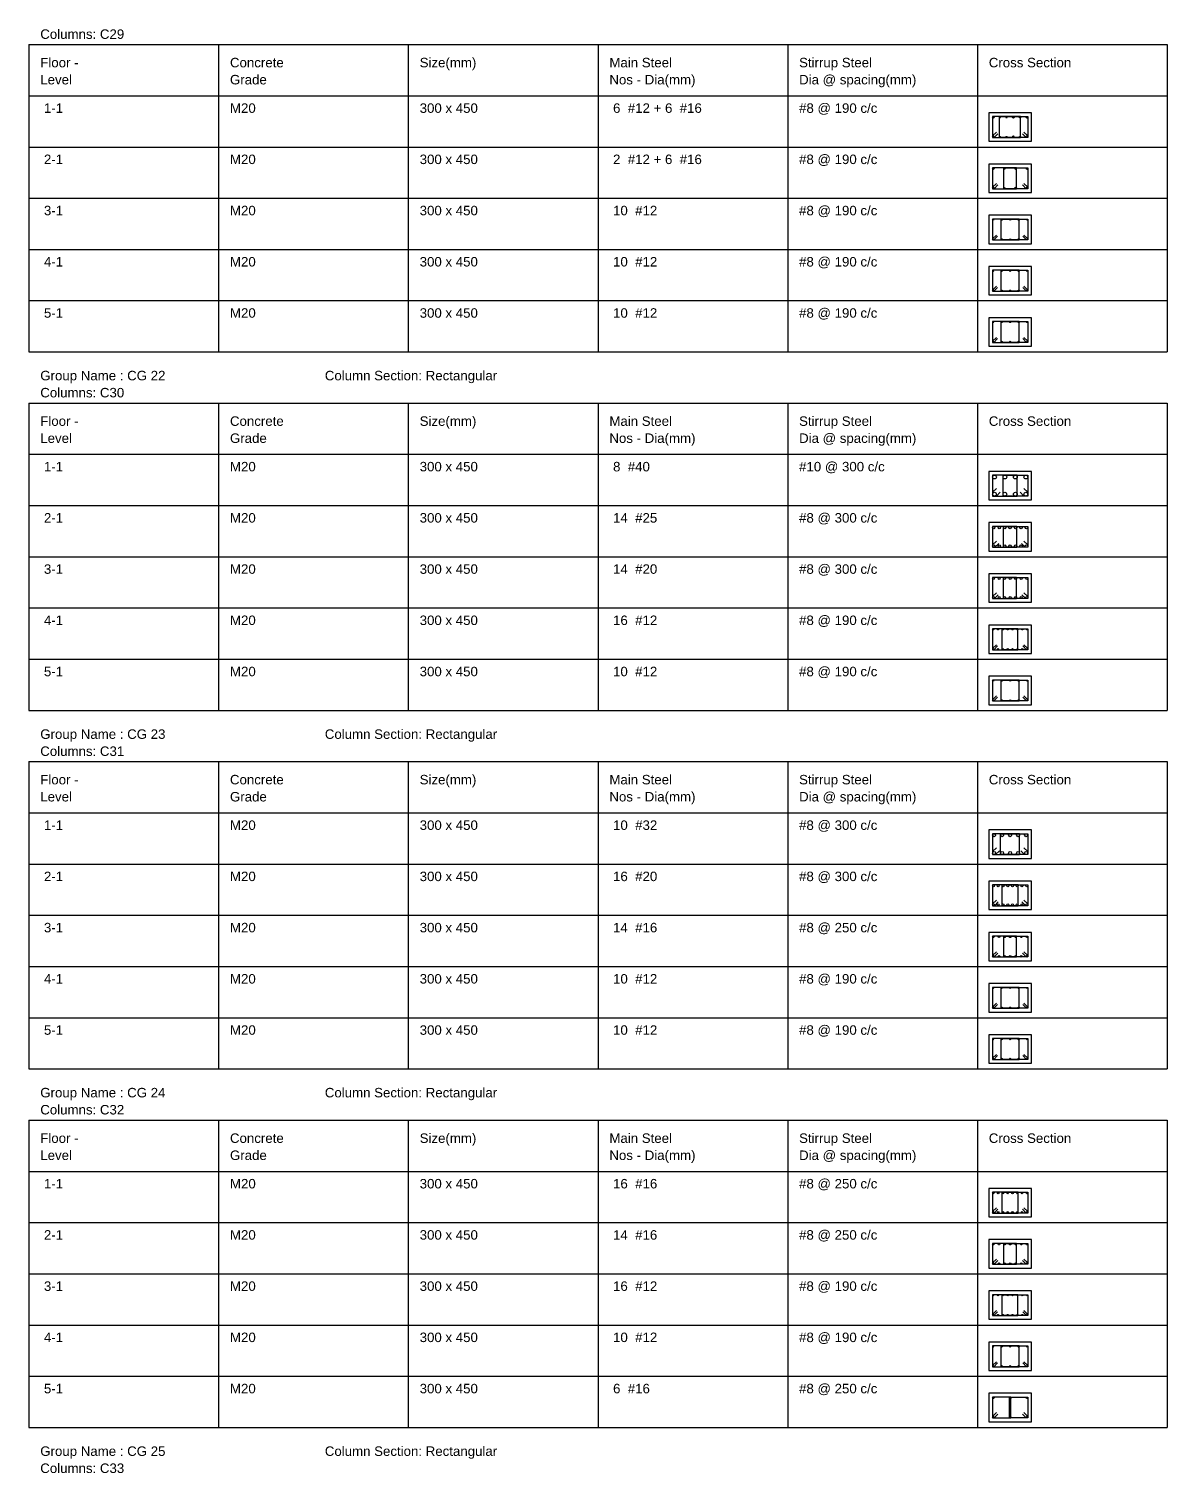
# Model space of a CAD drawing. Extents: x 28 to 264, y -211 to 74.
# Drawn here: x 73.06 to 85.06, y -35.52 to -20.29 of the extents above; entities that cross this region are included whole.
import ezdxf

# ---------------------------------------------------------------- set-up
doc = ezdxf.new("R2010")
doc.units = 0
doc.layers.add('Schedule', color=140, linetype='CONTINUOUS')
doc.styles.add('STRUDS_Arial', font='ARIAL.TTF', dxfattribs={"height": 0.04})

msp = doc.modelspace()

# ---------------------------------------------------------------- linework, layer by layer
at = {"layer": 'Schedule'}
for p, q in [((73.058, -20.46), (85.058, -20.46)), ((73.058, -20.46), (73.058, -23.7)), ((75.058, -20.46), (75.058, -23.7)), ((77.058, -20.46), (77.058, -23.7)), ((79.058, -20.46), (79.058, -23.7)), ((81.058, -20.46), (81.058, -23.7)), ((83.058, -20.46), (83.058, -23.7)), ((85.058, -20.46), (85.058, -23.7)), ((73.058, -21), (85.058, -21)), ((83.628, -21.18), (83.178, -21.18)), ((83.178, -21.18), (83.178, -21.48)), ((83.5128, -21.22), (83.218, -21.22)), ((83.218, -21.22), (83.218, -21.44)), ((83.2892, -21.44), (83.2892, -21.22)), ((83.2892, -21.22), (83.588, -21.22)), ((83.5128, -21.44), (83.5128, -21.22)), ((83.588, -21.22), (83.588, -21.44)), ((83.628, -21.48), (83.628, -21.18)), ((83.218, -21.424), (83.258, -21.384)), ((83.218, -21.44), (83.5128, -21.44)), ((83.234, -21.44), (83.274, -21.4)), ((83.588, -21.44), (83.2892, -21.44)), ((83.572, -21.44), (83.532, -21.4)), ((83.588, -21.424), (83.548, -21.384)), ((73.058, -21.54), (85.058, -21.54)), ((83.178, -21.48), (83.628, -21.48)), ((83.628, -21.72), (83.178, -21.72)), ((83.178, -21.72), (83.178, -22.02)), ((83.4687, -21.76), (83.218, -21.76)), ((83.218, -21.76), (83.218, -21.98)), ((83.3354, -21.98), (83.3354, -21.76)), ((83.3354, -21.76), (83.588, -21.76)), ((83.4687, -21.98), (83.4687, -21.76)), ((83.588, -21.76), (83.588, -21.98)), ((83.628, -22.02), (83.628, -21.72)), ((83.218, -21.964), (83.258, -21.924)), ((83.588, -21.964), (83.548, -21.924)), ((83.178, -22.02), (83.628, -22.02)), ((83.218, -21.98), (83.4687, -21.98)), ((83.234, -21.98), (83.274, -21.94)), ((83.588, -21.98), (83.3354, -21.98)), ((83.572, -21.98), (83.532, -21.94)), ((73.058, -22.08), (85.058, -22.08)), ((83.628, -22.26), (83.178, -22.26)), ((83.178, -22.26), (83.178, -22.56)), ((83.4985, -22.3), (83.218, -22.3)), ((83.218, -22.3), (83.218, -22.52)), ((83.3075, -22.52), (83.3075, -22.3)), ((83.3075, -22.3), (83.588, -22.3)), ((83.4985, -22.52), (83.4985, -22.3)), ((83.588, -22.3), (83.588, -22.52)), ((83.628, -22.56), (83.628, -22.26)), ((83.218, -22.508), (83.258, -22.468)), ((83.218, -22.52), (83.4985, -22.52)), ((83.23, -22.52), (83.27, -22.48)), ((83.588, -22.52), (83.3075, -22.52)), ((83.576, -22.52), (83.536, -22.48)), ((83.588, -22.508), (83.548, -22.468)), ((73.058, -22.62), (85.058, -22.62)), ((83.178, -22.56), (83.628, -22.56)), ((83.628, -22.8), (83.178, -22.8)), ((83.178, -22.8), (83.178, -23.1)), ((83.4985, -22.84), (83.218, -22.84)), ((83.218, -22.84), (83.218, -23.06)), ((83.3075, -23.06), (83.3075, -22.84)), ((83.3075, -22.84), (83.588, -22.84)), ((83.4985, -23.06), (83.4985, -22.84)), ((83.588, -22.84), (83.588, -23.06)), ((83.628, -23.1), (83.628, -22.8)), ((83.178, -23.1), (83.628, -23.1)), ((83.218, -23.048), (83.258, -23.008)), ((83.218, -23.06), (83.4985, -23.06)), ((83.23, -23.06), (83.27, -23.02)), ((83.588, -23.06), (83.3075, -23.06)), ((83.576, -23.06), (83.536, -23.02)), ((83.588, -23.048), (83.548, -23.008)), ((73.058, -23.16), (85.058, -23.16)), ((83.628, -23.34), (83.178, -23.34)), ((83.178, -23.34), (83.178, -23.64)), ((83.4985, -23.38), (83.218, -23.38)), ((83.218, -23.38), (83.218, -23.6)), ((83.3075, -23.6), (83.3075, -23.38)), ((83.3075, -23.38), (83.588, -23.38)), ((83.4985, -23.6), (83.4985, -23.38)), ((83.588, -23.38), (83.588, -23.6)), ((83.628, -23.64), (83.628, -23.34)), ((83.218, -23.588), (83.258, -23.548)), ((83.218, -23.6), (83.4985, -23.6)), ((83.23, -23.6), (83.27, -23.56)), ((83.588, -23.6), (83.3075, -23.6)), ((83.576, -23.6), (83.536, -23.56)), ((83.588, -23.588), (83.548, -23.548)), ((73.058, -23.7), (85.058, -23.7)), ((83.178, -23.64), (83.628, -23.64)), ((73.058, -24.24), (85.058, -24.24)), ((73.058, -24.24), (73.058, -27.4801)), ((75.058, -24.24), (75.058, -27.4801)), ((77.058, -24.24), (77.058, -27.4801)), ((79.058, -24.24), (79.058, -27.4801)), ((81.058, -24.24), (81.058, -27.4801)), ((83.058, -24.24), (83.058, -27.4801)), ((85.058, -24.24), (85.058, -27.4801)), ((73.058, -24.78), (85.058, -24.78)), ((83.628, -24.96), (83.178, -24.96)), ((83.178, -24.96), (83.178, -25.26)), ((83.628, -25.26), (83.628, -24.96)), ((83.478, -25), (83.218, -25)), ((83.218, -25), (83.218, -25.22)), ((83.328, -25.22), (83.328, -25)), ((83.328, -25), (83.588, -25)), ((83.478, -25.22), (83.478, -25)), ((83.588, -25), (83.588, -25.22)), ((83.178, -25.26), (83.628, -25.26)), ((83.218, -25.18), (83.258, -25.14)), ((83.218, -25.22), (83.478, -25.22)), ((83.258, -25.22), (83.298, -25.18)), ((83.588, -25.22), (83.328, -25.22)), ((83.548, -25.22), (83.508, -25.18)), ((83.588, -25.18), (83.548, -25.14)), ((73.058, -25.32), (85.058, -25.32)), ((83.628, -25.5), (83.178, -25.5)), ((83.178, -25.5), (83.178, -25.8)), ((83.473, -25.54), (83.218, -25.54)), ((83.218, -25.54), (83.218, -25.76)), ((83.333, -25.76), (83.333, -25.54)), ((83.333, -25.54), (83.588, -25.54)), ((83.473, -25.76), (83.473, -25.54)), ((83.588, -25.54), (83.588, -25.76)), ((83.628, -25.8), (83.628, -25.5)), ((83.218, -25.735), (83.258, -25.695)), ((83.243, -25.76), (83.283, -25.72)), ((83.563, -25.76), (83.523, -25.72)), ((83.588, -25.735), (83.548, -25.695)), ((73.058, -25.86), (85.058, -25.86)), ((83.178, -25.8), (83.628, -25.8)), ((83.218, -25.76), (83.473, -25.76)), ((83.588, -25.76), (83.333, -25.76)), ((83.628, -26.04), (83.178, -26.04)), ((83.178, -26.04), (83.178, -26.34)), ((83.4714, -26.08), (83.218, -26.08)), ((83.218, -26.08), (83.218, -26.3)), ((83.3347, -26.3), (83.3347, -26.08)), ((83.3347, -26.08), (83.588, -26.08)), ((83.4714, -26.3), (83.4714, -26.08)), ((83.588, -26.08), (83.588, -26.3)), ((83.628, -26.34), (83.628, -26.04)), ((83.178, -26.34), (83.628, -26.34)), ((83.218, -26.28), (83.258, -26.24)), ((83.218, -26.3), (83.4714, -26.3)), ((83.238, -26.3), (83.278, -26.26)), ((83.588, -26.3), (83.3347, -26.3)), ((83.568, -26.3), (83.528, -26.26)), ((83.588, -26.28), (83.548, -26.24)), ((73.058, -26.4), (85.058, -26.4)), ((83.628, -26.58), (83.178, -26.58)), ((83.178, -26.58), (83.178, -26.88)), ((83.4857, -26.62), (83.218, -26.62)), ((83.218, -26.62), (83.218, -26.84)), ((83.3203, -26.84), (83.3203, -26.62)), ((83.3203, -26.62), (83.588, -26.62)), ((83.4857, -26.84), (83.4857, -26.62)), ((83.588, -26.62), (83.588, -26.84)), ((83.628, -26.88), (83.628, -26.58)), ((83.218, -26.828), (83.258, -26.788)), ((83.588, -26.828), (83.548, -26.788)), ((73.058, -26.9401), (85.058, -26.9401)), ((83.178, -26.88), (83.628, -26.88)), ((83.218, -26.84), (83.4857, -26.84)), ((83.23, -26.84), (83.27, -26.8)), ((83.588, -26.84), (83.3203, -26.84)), ((83.576, -26.84), (83.536, -26.8)), ((83.628, -27.12), (83.178, -27.12)), ((83.178, -27.12), (83.178, -27.42)), ((83.4985, -27.16), (83.218, -27.16)), ((83.218, -27.16), (83.218, -27.38)), ((83.3075, -27.38), (83.3075, -27.16)), ((83.3075, -27.16), (83.588, -27.16)), ((83.4985, -27.38), (83.4985, -27.16)), ((83.588, -27.16), (83.588, -27.38)), ((83.628, -27.42), (83.628, -27.12)), ((83.218, -27.368), (83.258, -27.328)), ((83.218, -27.38), (83.4985, -27.38)), ((83.23, -27.38), (83.27, -27.34)), ((83.588, -27.38), (83.3075, -27.38)), ((83.576, -27.38), (83.536, -27.34)), ((83.588, -27.368), (83.548, -27.328)), ((73.058, -27.4801), (85.058, -27.4801)), ((83.178, -27.42), (83.628, -27.42)), ((73.058, -28.0201), (85.058, -28.0201)), ((73.058, -28.0201), (73.058, -31.2601)), ((75.058, -28.0201), (75.058, -31.2601)), ((77.058, -28.0201), (77.058, -31.2601)), ((79.058, -28.0201), (79.058, -31.2601)), ((81.058, -28.0201), (81.058, -31.2601)), ((83.058, -28.0201), (83.058, -31.2601)), ((85.058, -28.0201), (85.058, -31.2601)), ((73.058, -28.5601), (85.058, -28.5601)), ((83.628, -28.74), (83.178, -28.74)), ((83.178, -28.74), (83.178, -29.04)), ((83.628, -29.04), (83.628, -28.74)), ((83.5035, -28.78), (83.218, -28.78)), ((83.218, -28.78), (83.218, -29)), ((83.218, -28.968), (83.258, -28.928)), ((83.3025, -29), (83.3025, -28.78)), ((83.3025, -28.78), (83.588, -28.78)), ((83.5035, -29), (83.5035, -28.78)), ((83.588, -28.968), (83.548, -28.928)), ((83.588, -28.78), (83.588, -29)), ((83.178, -29.04), (83.628, -29.04)), ((83.218, -29), (83.5035, -29)), ((83.25, -29), (83.29, -28.96)), ((83.588, -29), (83.3025, -29)), ((83.556, -29), (83.516, -28.96)), ((73.058, -29.1001), (85.058, -29.1001)), ((83.628, -29.2801), (83.178, -29.2801)), ((83.178, -29.2801), (83.178, -29.58)), ((83.488, -29.32), (83.218, -29.32)), ((83.218, -29.32), (83.218, -29.54)), ((83.318, -29.54), (83.318, -29.32)), ((83.318, -29.32), (83.588, -29.32)), ((83.488, -29.54), (83.488, -29.32)), ((83.588, -29.32), (83.588, -29.54)), ((83.628, -29.58), (83.628, -29.2801)), ((83.218, -29.52), (83.258, -29.48)), ((83.218, -29.54), (83.488, -29.54)), ((83.238, -29.54), (83.278, -29.5)), ((83.588, -29.54), (83.318, -29.54)), ((83.568, -29.54), (83.528, -29.5)), ((83.588, -29.52), (83.548, -29.48)), ((73.058, -29.6401), (85.058, -29.6401)), ((83.178, -29.58), (83.628, -29.58)), ((83.628, -29.8201), (83.178, -29.8201)), ((83.178, -29.8201), (83.178, -30.1201)), ((83.628, -30.1201), (83.628, -29.8201)), ((83.47, -29.8601), (83.218, -29.8601)), ((83.218, -29.8601), (83.218, -30.08)), ((83.336, -30.08), (83.336, -29.8601)), ((83.336, -29.8601), (83.588, -29.8601)), ((83.47, -30.08), (83.47, -29.8601)), ((83.588, -29.8601), (83.588, -30.08)), ((83.178, -30.1201), (83.628, -30.1201)), ((83.218, -30.064), (83.258, -30.024)), ((83.218, -30.08), (83.47, -30.08)), ((83.234, -30.08), (83.274, -30.04)), ((83.588, -30.08), (83.336, -30.08)), ((83.572, -30.08), (83.532, -30.04)), ((83.588, -30.064), (83.548, -30.024)), ((73.058, -30.1801), (85.058, -30.1801)), ((83.628, -30.3601), (83.178, -30.3601)), ((83.178, -30.3601), (83.178, -30.6601)), ((83.4985, -30.4001), (83.218, -30.4001)), ((83.218, -30.4001), (83.218, -30.6201)), ((83.3075, -30.6201), (83.3075, -30.4001)), ((83.3075, -30.4001), (83.588, -30.4001)), ((83.4985, -30.6201), (83.4985, -30.4001)), ((83.588, -30.4001), (83.588, -30.6201)), ((83.628, -30.6601), (83.628, -30.3601)), ((83.218, -30.6081), (83.258, -30.5681)), ((83.23, -30.6201), (83.27, -30.5801)), ((83.576, -30.6201), (83.536, -30.5801)), ((83.588, -30.6081), (83.548, -30.5681)), ((73.058, -30.7201), (85.058, -30.7201)), ((83.178, -30.6601), (83.628, -30.6601)), ((83.218, -30.6201), (83.4985, -30.6201)), ((83.588, -30.6201), (83.3075, -30.6201)), ((83.628, -30.9001), (83.178, -30.9001)), ((83.178, -30.9001), (83.178, -31.2001)), ((83.628, -31.2001), (83.628, -30.9001)), ((83.4985, -30.9401), (83.218, -30.9401)), ((83.218, -30.9401), (83.218, -31.1601)), ((83.3075, -31.1601), (83.3075, -30.9401)), ((83.3075, -30.9401), (83.588, -30.9401)), ((83.4985, -31.1601), (83.4985, -30.9401)), ((83.588, -30.9401), (83.588, -31.1601)), ((83.178, -31.2001), (83.628, -31.2001)), ((83.218, -31.1481), (83.258, -31.1081)), ((83.218, -31.1601), (83.4985, -31.1601)), ((83.23, -31.1601), (83.27, -31.1201)), ((83.588, -31.1601), (83.3075, -31.1601)), ((83.576, -31.1601), (83.536, -31.1201)), ((83.588, -31.1481), (83.548, -31.1081)), ((73.058, -31.2601), (85.058, -31.2601)), ((73.058, -31.8001), (85.058, -31.8001)), ((73.058, -31.8001), (73.058, -35.0401)), ((75.058, -31.8001), (75.058, -35.0401)), ((77.058, -31.8001), (77.058, -35.0401)), ((79.058, -31.8001), (79.058, -35.0401)), ((81.058, -31.8001), (81.058, -35.0401)), ((83.058, -31.8001), (83.058, -35.0401)), ((85.058, -31.8001), (85.058, -35.0401)), ((73.058, -32.3401), (85.058, -32.3401)), ((83.628, -32.5201), (83.178, -32.5201)), ((83.178, -32.5201), (83.178, -32.8201)), ((83.4869, -32.5601), (83.218, -32.5601)), ((83.218, -32.5601), (83.218, -32.7801)), ((83.3192, -32.7801), (83.3192, -32.5601)), ((83.3192, -32.5601), (83.588, -32.5601)), ((83.4869, -32.7801), (83.4869, -32.5601)), ((83.588, -32.5601), (83.588, -32.7801)), ((83.628, -32.8201), (83.628, -32.5201)), ((83.218, -32.7641), (83.258, -32.7241)), ((83.588, -32.7641), (83.548, -32.7241)), ((73.058, -32.8801), (85.058, -32.8801)), ((83.178, -32.8201), (83.628, -32.8201)), ((83.218, -32.7801), (83.4869, -32.7801)), ((83.234, -32.7801), (83.274, -32.7401)), ((83.588, -32.7801), (83.3192, -32.7801)), ((83.572, -32.7801), (83.532, -32.7401)), ((83.628, -33.0601), (83.178, -33.0601)), ((83.178, -33.0601), (83.178, -33.3601)), ((83.47, -33.1001), (83.218, -33.1001)), ((83.218, -33.1001), (83.218, -33.3201)), ((83.336, -33.3201), (83.336, -33.1001)), ((83.336, -33.1001), (83.588, -33.1001)), ((83.47, -33.3201), (83.47, -33.1001)), ((83.588, -33.1001), (83.588, -33.3201)), ((83.628, -33.3601), (83.628, -33.0601)), ((83.218, -33.3041), (83.258, -33.2641)), ((83.218, -33.3201), (83.47, -33.3201)), ((83.234, -33.3201), (83.274, -33.2801)), ((83.588, -33.3201), (83.336, -33.3201)), ((83.572, -33.3201), (83.532, -33.2801)), ((83.588, -33.3041), (83.548, -33.2641)), ((73.058, -33.4201), (85.058, -33.4201)), ((83.178, -33.3601), (83.628, -33.3601)), ((83.628, -33.6001), (83.178, -33.6001)), ((83.178, -33.6001), (83.178, -33.9001)), ((83.4857, -33.6401), (83.218, -33.6401)), ((83.218, -33.6401), (83.218, -33.8601)), ((83.3203, -33.8601), (83.3203, -33.6401)), ((83.3203, -33.6401), (83.588, -33.6401)), ((83.4857, -33.8601), (83.4857, -33.6401)), ((83.588, -33.6401), (83.588, -33.8601)), ((83.628, -33.9001), (83.628, -33.6001)), ((83.178, -33.9001), (83.628, -33.9001)), ((83.218, -33.8481), (83.258, -33.8081)), ((83.218, -33.8601), (83.4857, -33.8601)), ((83.23, -33.8601), (83.27, -33.8201)), ((83.588, -33.8601), (83.3203, -33.8601)), ((83.576, -33.8601), (83.536, -33.8201)), ((83.588, -33.8481), (83.548, -33.8081)), ((73.058, -33.9601), (85.058, -33.9601)), ((83.628, -34.1401), (83.178, -34.1401)), ((83.178, -34.1401), (83.178, -34.4401)), ((83.4985, -34.1801), (83.218, -34.1801)), ((83.218, -34.1801), (83.218, -34.4001)), ((83.3075, -34.4001), (83.3075, -34.1801)), ((83.3075, -34.1801), (83.588, -34.1801)), ((83.4985, -34.4001), (83.4985, -34.1801)), ((83.588, -34.1801), (83.588, -34.4001)), ((83.628, -34.4401), (83.628, -34.1401)), ((83.218, -34.3881), (83.258, -34.3481)), ((83.218, -34.4001), (83.4985, -34.4001)), ((83.23, -34.4001), (83.27, -34.3601)), ((83.588, -34.4001), (83.3075, -34.4001)), ((83.576, -34.4001), (83.536, -34.3601)), ((83.588, -34.3881), (83.548, -34.3481)), ((73.058, -34.5001), (85.058, -34.5001)), ((83.178, -34.4401), (83.628, -34.4401)), ((83.628, -34.6801), (83.178, -34.6801)), ((83.178, -34.6801), (83.178, -34.9801)), ((83.628, -34.9801), (83.628, -34.6801)), ((83.411, -34.7201), (83.218, -34.7201)), ((83.218, -34.7201), (83.218, -34.9401)), ((83.395, -34.9401), (83.395, -34.7201)), ((83.395, -34.7201), (83.588, -34.7201)), ((83.411, -34.9401), (83.411, -34.7201)), ((83.588, -34.7201), (83.588, -34.9401)), ((83.178, -34.9801), (83.628, -34.9801)), ((83.218, -34.9241), (83.258, -34.8841)), ((83.218, -34.9401), (83.411, -34.9401)), ((83.234, -34.9401), (83.274, -34.9001)), ((83.588, -34.9401), (83.395, -34.9401)), ((83.572, -34.9401), (83.532, -34.9001)), ((83.588, -34.9241), (83.548, -34.8841)), ((73.058, -35.0401), (85.058, -35.0401))]:
    msp.add_line(p, q, dxfattribs=at)
for centre, radius in [((83.226, -21.228), 0.008), ((83.2952, -21.228), 0.006), ((83.3644, -21.228), 0.006), ((83.4376, -21.228), 0.008), ((83.5068, -21.228), 0.006), ((83.58, -21.228), 0.008), ((83.226, -21.432), 0.008), ((83.2952, -21.434), 0.006), ((83.3644, -21.434), 0.006), ((83.4376, -21.432), 0.008), ((83.5068, -21.434), 0.006), ((83.58, -21.432), 0.008), ((83.226, -21.768), 0.008), ((83.3413, -21.768), 0.006), ((83.4607, -21.768), 0.008), ((83.58, -21.768), 0.008), ((83.226, -21.972), 0.008), ((83.3413, -21.974), 0.006), ((83.4607, -21.972), 0.008), ((83.58, -21.972), 0.008), ((83.224, -22.306), 0.006), ((83.3135, -22.306), 0.006), ((83.403, -22.306), 0.006), ((83.4925, -22.306), 0.006), ((83.582, -22.306), 0.006), ((83.224, -22.514), 0.006), ((83.3135, -22.514), 0.006), ((83.403, -22.514), 0.006), ((83.4925, -22.514), 0.006), ((83.582, -22.514), 0.006), ((83.224, -22.846), 0.006), ((83.3135, -22.846), 0.006), ((83.403, -22.846), 0.006), ((83.4925, -22.846), 0.006), ((83.582, -22.846), 0.006), ((83.224, -23.054), 0.006), ((83.3135, -23.054), 0.006), ((83.403, -23.054), 0.006), ((83.4925, -23.054), 0.006), ((83.582, -23.054), 0.006), ((83.224, -23.386), 0.006), ((83.3135, -23.386), 0.006), ((83.403, -23.386), 0.006), ((83.4925, -23.386), 0.006), ((83.582, -23.386), 0.006), ((83.224, -23.594), 0.006), ((83.3135, -23.594), 0.006), ((83.403, -23.594), 0.006), ((83.4925, -23.594), 0.006), ((83.582, -23.594), 0.006), ((83.238, -25.02), 0.02), ((83.348, -25.02), 0.02), ((83.458, -25.02), 0.02), ((83.568, -25.02), 0.02), ((83.238, -25.2), 0.02), ((83.348, -25.2), 0.02), ((83.458, -25.2), 0.02), ((83.568, -25.2), 0.02), ((83.2305, -25.5525), 0.0125), ((83.288, -25.5525), 0.0125), ((83.3455, -25.5525), 0.0125), ((83.403, -25.5525), 0.0125), ((83.4605, -25.5525), 0.0125), ((83.518, -25.5525), 0.0125), ((83.5755, -25.5525), 0.0125), ((83.2305, -25.7475), 0.0125), ((83.288, -25.7475), 0.0125), ((83.3455, -25.7475), 0.0125), ((83.403, -25.7475), 0.0125), ((83.4605, -25.7475), 0.0125), ((83.518, -25.7475), 0.0125), ((83.5755, -25.7475), 0.0125), ((83.228, -26.09), 0.01), ((83.2863, -26.09), 0.01), ((83.3447, -26.09), 0.01), ((83.403, -26.09), 0.01), ((83.4613, -26.09), 0.01), ((83.5197, -26.09), 0.01), ((83.578, -26.09), 0.01), ((83.228, -26.29), 0.01), ((83.2863, -26.29), 0.01), ((83.3447, -26.29), 0.01), ((83.403, -26.29), 0.01), ((83.4613, -26.29), 0.01), ((83.5197, -26.29), 0.01), ((83.578, -26.29), 0.01), ((83.224, -26.626), 0.006), ((83.2752, -26.626), 0.006), ((83.3263, -26.626), 0.006), ((83.3774, -26.626), 0.006), ((83.4286, -26.626), 0.006), ((83.4797, -26.626), 0.006), ((83.5309, -26.626), 0.006), ((83.582, -26.626), 0.006), ((83.224, -26.834), 0.006), ((83.2752, -26.834), 0.006), ((83.3263, -26.834), 0.006), ((83.3774, -26.834), 0.006), ((83.4286, -26.834), 0.006), ((83.4797, -26.834), 0.006), ((83.5309, -26.834), 0.006), ((83.582, -26.834), 0.006), ((83.224, -27.166), 0.006), ((83.3135, -27.166), 0.006), ((83.403, -27.166), 0.006), ((83.4925, -27.166), 0.006), ((83.582, -27.166), 0.006), ((83.224, -27.374), 0.006), ((83.3135, -27.374), 0.006), ((83.403, -27.374), 0.006), ((83.4925, -27.374), 0.006), ((83.582, -27.374), 0.006), ((83.234, -28.796), 0.016), ((83.3185, -28.796), 0.016), ((83.403, -28.796), 0.016), ((83.4875, -28.796), 0.016), ((83.572, -28.796), 0.016), ((83.234, -28.984), 0.016), ((83.3185, -28.984), 0.016), ((83.403, -28.984), 0.016), ((83.4875, -28.984), 0.016), ((83.572, -28.984), 0.016), ((83.228, -29.33), 0.01), ((83.278, -29.33), 0.01), ((83.328, -29.33), 0.01), ((83.378, -29.33), 0.01), ((83.428, -29.33), 0.01), ((83.478, -29.33), 0.01), ((83.528, -29.33), 0.01), ((83.578, -29.33), 0.01), ((83.228, -29.5301), 0.01), ((83.278, -29.5301), 0.01), ((83.328, -29.5301), 0.01), ((83.378, -29.5301), 0.01), ((83.428, -29.5301), 0.01), ((83.478, -29.5301), 0.01), ((83.528, -29.5301), 0.01), ((83.578, -29.5301), 0.01), ((83.226, -29.868), 0.008), ((83.285, -29.868), 0.008), ((83.344, -29.868), 0.008), ((83.403, -29.868), 0.008), ((83.462, -29.868), 0.008), ((83.521, -29.868), 0.008), ((83.58, -29.868), 0.008), ((83.226, -30.0721), 0.008), ((83.285, -30.0721), 0.008), ((83.344, -30.0721), 0.008), ((83.403, -30.0721), 0.008), ((83.462, -30.0721), 0.008), ((83.521, -30.0721), 0.008), ((83.58, -30.0721), 0.008), ((83.224, -30.4061), 0.006), ((83.3135, -30.4061), 0.006), ((83.403, -30.4061), 0.006), ((83.4925, -30.4061), 0.006), ((83.582, -30.4061), 0.006), ((83.224, -30.6141), 0.006), ((83.3135, -30.6141), 0.006), ((83.403, -30.6141), 0.006), ((83.4925, -30.6141), 0.006), ((83.582, -30.6141), 0.006), ((83.224, -30.9461), 0.006), ((83.3135, -30.9461), 0.006), ((83.403, -30.9461), 0.006), ((83.4925, -30.9461), 0.006), ((83.582, -30.9461), 0.006), ((83.224, -31.1541), 0.006), ((83.3135, -31.1541), 0.006), ((83.403, -31.1541), 0.006), ((83.4925, -31.1541), 0.006), ((83.582, -31.1541), 0.006), ((83.226, -32.5681), 0.008), ((83.2766, -32.5681), 0.008), ((83.3272, -32.5681), 0.008), ((83.3777, -32.5681), 0.008), ((83.4283, -32.5681), 0.008), ((83.4789, -32.5681), 0.008), ((83.5294, -32.5681), 0.008), ((83.58, -32.5681), 0.008), ((83.226, -32.7721), 0.008), ((83.2766, -32.7721), 0.008), ((83.3272, -32.7721), 0.008), ((83.3777, -32.7721), 0.008), ((83.4283, -32.7721), 0.008), ((83.4789, -32.7721), 0.008), ((83.5294, -32.7721), 0.008), ((83.58, -32.7721), 0.008), ((83.226, -33.1081), 0.008), ((83.285, -33.1081), 0.008), ((83.344, -33.1081), 0.008), ((83.403, -33.1081), 0.008), ((83.462, -33.1081), 0.008), ((83.521, -33.1081), 0.008), ((83.58, -33.1081), 0.008), ((83.226, -33.3121), 0.008), ((83.285, -33.3121), 0.008), ((83.344, -33.3121), 0.008), ((83.403, -33.3121), 0.008), ((83.462, -33.3121), 0.008), ((83.521, -33.3121), 0.008), ((83.58, -33.3121), 0.008), ((83.224, -33.6461), 0.006), ((83.2752, -33.6461), 0.006), ((83.3263, -33.6461), 0.006), ((83.3774, -33.6461), 0.006), ((83.4286, -33.6461), 0.006), ((83.4797, -33.6461), 0.006), ((83.5309, -33.6461), 0.006), ((83.582, -33.6461), 0.006), ((83.224, -33.8541), 0.006), ((83.2752, -33.8541), 0.006), ((83.3263, -33.8541), 0.006), ((83.3774, -33.8541), 0.006), ((83.4286, -33.8541), 0.006), ((83.4797, -33.8541), 0.006), ((83.5309, -33.8541), 0.006), ((83.582, -33.8541), 0.006), ((83.224, -34.1861), 0.006), ((83.3135, -34.1861), 0.006), ((83.403, -34.1861), 0.006), ((83.4925, -34.1861), 0.006), ((83.582, -34.1861), 0.006), ((83.224, -34.3941), 0.006), ((83.3135, -34.3941), 0.006), ((83.403, -34.3941), 0.006), ((83.4925, -34.3941), 0.006), ((83.582, -34.3941), 0.006), ((83.226, -34.7281), 0.008), ((83.403, -34.7281), 0.008), ((83.58, -34.7281), 0.008), ((83.226, -34.9321), 0.008), ((83.403, -34.9321), 0.008), ((83.58, -34.9321), 0.008)]:
    msp.add_circle(centre, radius, dxfattribs=at)

# ---------------------------------------------------------------- texts
at = {"layer": 'Schedule', "style": 'STRUDS_Arial'}
for s, p in [('Columns: C29 ', (73.178, -20.4)), ('Floor - ', (73.178, -20.7)), ('Concrete', (75.178, -20.7)), ('Size(mm)', (77.178, -20.7)), ('Main Steel', (79.178, -20.7)), ('Stirrup Steel', (81.178, -20.7)), ('Cross Section', (83.178, -20.7)), ('Level', (73.178, -20.88)), ('Grade', (75.178, -20.88)), ('Nos - Dia(mm)', (79.178, -20.88)), ('Dia @ spacing(mm)', (81.178, -20.88)), (' 1-1', (73.178, -21.18)), ('M20', (75.178, -21.18)), ('300 x 450 ', (77.178, -21.18)), (' 6  #12 + 6  #16 ', (79.178, -21.18)), ('#8 @ 190 c/c', (81.178, -21.18)), (' 2-1', (73.178, -21.72)), ('M20', (75.178, -21.72)), ('300 x 450 ', (77.178, -21.72)), (' 2  #12 + 6  #16 ', (79.178, -21.72)), ('#8 @ 190 c/c', (81.178, -21.72)), (' 3-1', (73.178, -22.26)), ('M20', (75.178, -22.26)), ('300 x 450 ', (77.178, -22.26)), (' 10  #12 ', (79.178, -22.26)), ('#8 @ 190 c/c', (81.178, -22.26)), (' 4-1', (73.178, -22.8)), ('M20', (75.178, -22.8)), ('300 x 450 ', (77.178, -22.8)), (' 10  #12 ', (79.178, -22.8)), ('#8 @ 190 c/c', (81.178, -22.8)), (' 5-1', (73.178, -23.34)), ('M20', (75.178, -23.34)), ('300 x 450 ', (77.178, -23.34)), (' 10  #12 ', (79.178, -23.34)), ('#8 @ 190 c/c', (81.178, -23.34)), ('Group Name : CG 22', (73.178, -24)), ('Column Section: Rectangular ', (76.178, -24)), ('Columns: C30 ', (73.178, -24.18)), ('Floor - ', (73.178, -24.48)), ('Concrete', (75.178, -24.48)), ('Size(mm)', (77.178, -24.48)), ('Main Steel', (79.178, -24.48)), ('Stirrup Steel', (81.178, -24.48)), ('Cross Section', (83.178, -24.48)), ('Level', (73.178, -24.66)), ('Grade', (75.178, -24.66)), ('Nos - Dia(mm)', (79.178, -24.66)), ('Dia @ spacing(mm)', (81.178, -24.66)), (' 1-1', (73.178, -24.96)), ('M20', (75.178, -24.96)), ('300 x 450 ', (77.178, -24.96)), (' 8  #40 ', (79.178, -24.96)), ('#10 @ 300 c/c', (81.178, -24.96)), (' 2-1', (73.178, -25.5)), ('M20', (75.178, -25.5)), ('300 x 450 ', (77.178, -25.5)), (' 14  #25 ', (79.178, -25.5)), ('#8 @ 300 c/c', (81.178, -25.5)), (' 3-1', (73.178, -26.04)), ('M20', (75.178, -26.04)), ('300 x 450 ', (77.178, -26.04)), (' 14  #20 ', (79.178, -26.04)), ('#8 @ 300 c/c', (81.178, -26.04)), (' 4-1', (73.178, -26.58)), ('M20', (75.178, -26.58)), ('300 x 450 ', (77.178, -26.58)), (' 16  #12 ', (79.178, -26.58)), ('#8 @ 190 c/c', (81.178, -26.58)), (' 5-1', (73.178, -27.12)), ('M20', (75.178, -27.12)), ('300 x 450 ', (77.178, -27.12)), (' 10  #12 ', (79.178, -27.12)), ('#8 @ 190 c/c', (81.178, -27.12)), ('Group Name : CG 23', (73.178, -27.7801)), ('Column Section: Rectangular ', (76.178, -27.7801)), ('Columns: C31 ', (73.178, -27.9601)), ('Floor - ', (73.178, -28.26)), ('Concrete', (75.178, -28.26)), ('Size(mm)', (77.178, -28.26)), ('Main Steel', (79.178, -28.26)), ('Stirrup Steel', (81.178, -28.26)), ('Cross Section', (83.178, -28.26)), ('Level', (73.178, -28.4401)), ('Grade', (75.178, -28.4401)), ('Nos - Dia(mm)', (79.178, -28.4401)), ('Dia @ spacing(mm)', (81.178, -28.4401)), (' 1-1', (73.178, -28.74)), ('M20', (75.178, -28.74)), ('300 x 450 ', (77.178, -28.74)), (' 10  #32 ', (79.178, -28.74)), ('#8 @ 300 c/c', (81.178, -28.74)), (' 2-1', (73.178, -29.2801)), ('M20', (75.178, -29.2801)), ('300 x 450 ', (77.178, -29.2801)), (' 16  #20 ', (79.178, -29.2801)), ('#8 @ 300 c/c', (81.178, -29.2801)), (' 3-1', (73.178, -29.8201)), ('M20', (75.178, -29.8201)), ('300 x 450 ', (77.178, -29.8201)), (' 14  #16 ', (79.178, -29.8201)), ('#8 @ 250 c/c', (81.178, -29.8201)), (' 4-1', (73.178, -30.3601)), ('M20', (75.178, -30.3601)), ('300 x 450 ', (77.178, -30.3601)), (' 10  #12 ', (79.178, -30.3601)), ('#8 @ 190 c/c', (81.178, -30.3601)), (' 5-1', (73.178, -30.9001)), ('M20', (75.178, -30.9001)), ('300 x 450 ', (77.178, -30.9001)), (' 10  #12 ', (79.178, -30.9001)), ('#8 @ 190 c/c', (81.178, -30.9001)), ('Group Name : CG 24', (73.178, -31.5601)), ('Column Section: Rectangular ', (76.178, -31.5601)), ('Columns: C32 ', (73.178, -31.7401)), ('Floor - ', (73.178, -32.0401)), ('Concrete', (75.178, -32.0401)), ('Size(mm)', (77.178, -32.0401)), ('Main Steel', (79.178, -32.0401)), ('Stirrup Steel', (81.178, -32.0401)), ('Cross Section', (83.178, -32.0401)), ('Level', (73.178, -32.2201)), ('Grade', (75.178, -32.2201)), ('Nos - Dia(mm)', (79.178, -32.2201)), ('Dia @ spacing(mm)', (81.178, -32.2201)), (' 1-1', (73.178, -32.5201)), ('M20', (75.178, -32.5201)), ('300 x 450 ', (77.178, -32.5201)), (' 16  #16 ', (79.178, -32.5201)), ('#8 @ 250 c/c', (81.178, -32.5201)), (' 2-1', (73.178, -33.0601)), ('M20', (75.178, -33.0601)), ('300 x 450 ', (77.178, -33.0601)), (' 14  #16 ', (79.178, -33.0601)), ('#8 @ 250 c/c', (81.178, -33.0601)), (' 3-1', (73.178, -33.6001)), ('M20', (75.178, -33.6001)), ('300 x 450 ', (77.178, -33.6001)), (' 16  #12 ', (79.178, -33.6001)), ('#8 @ 190 c/c', (81.178, -33.6001)), (' 4-1', (73.178, -34.1401)), ('M20', (75.178, -34.1401)), ('300 x 450 ', (77.178, -34.1401)), (' 10  #12 ', (79.178, -34.1401)), ('#8 @ 190 c/c', (81.178, -34.1401)), (' 5-1', (73.178, -34.6801)), ('M20', (75.178, -34.6801)), ('300 x 450 ', (77.178, -34.6801)), (' 6  #16 ', (79.178, -34.6801)), ('#8 @ 250 c/c', (81.178, -34.6801)), ('Group Name : CG 25', (73.178, -35.3401)), ('Column Section: Rectangular ', (76.178, -35.3401)), ('Columns: C33 ', (73.178, -35.5201))]:
    msp.add_text(s, height=0.1, dxfattribs=at).set_placement(p)

doc.saveas('drawing.dxf')
